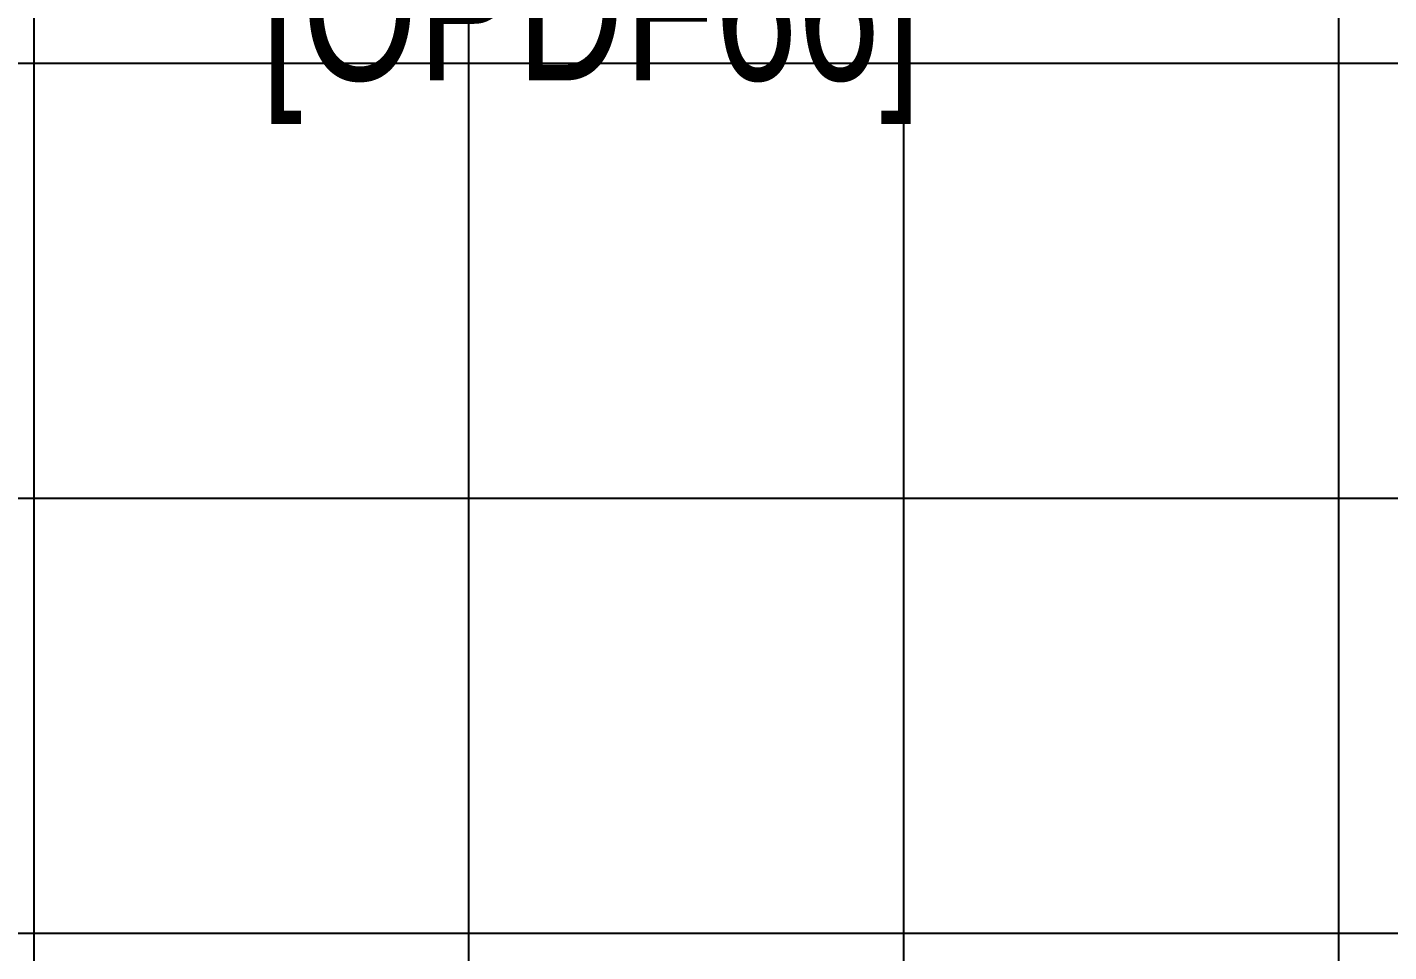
# Model space of a CAD drawing. Extents: x -178977 to 231842, y -29287 to 19916.
# Drawn here: x 10187 to 12065, y 365 to 1640 of the extents above; entities that cross this region are included whole.
import ezdxf

# ---------------------------------------------------------------- set-up
doc = ezdxf.new("R2010")
doc.units = 0
doc.header["$LTSCALE"] = 0.25
doc.linetypes.add('DASHDOT', pattern=[25.4, 12.7, -6.35, 0, -6.35])
doc.layers.add('01-First Floor-FUR$0$72_EGR_BASE_TEXT', color=252, linetype='Continuous', lineweight=5)
doc.layers.add('E-LITE-CLNG-CNDT', color=6, linetype='DASHDOT', lineweight=35)
doc.layers.add('01-First Floor-FUR$0$FALSE CEILING', color=251, linetype='Continuous')
doc.styles.add('01-First Floor-FUR$0$X3G_ENTITY_9F38', font='swisscl.ttf', dxfattribs={"height": 0.2})

# ---------------------------------------------------------------- blocks, each defined once
blk = doc.blocks.new('01-First Floor-FUR')
at = {"layer": '01-First Floor-FUR$0$FALSE CEILING', "linetype": 'Continuous'}
for p, q in [((10196.4, -810), (10196.4, 3760)), ((10796.4, -810), (10796.4, 3760)), ((11396.4, -810), (11396.4, 3760)), ((11996.4, -810), (11996.4, 3760)), ((8396.4, 1590), (13106, 1590)), ((8396.4, 990), (13106, 990)), ((8396.4, 390), (13106, 390))]:
    blk.add_line(p, q, dxfattribs=at)
at = {"layer": '01-First Floor-FUR$0$72_EGR_BASE_TEXT', "insert": (10964.8, 1766.4), "char_height": 200, "attachment_point": 2, "style": '01-First Floor-FUR$0$X3G_ENTITY_9F38'}
blk.add_mtext('[OPDF66]', dxfattribs=at)

msp = doc.modelspace()

# ---------------------------------------------------------------- block references
at = {"layer": 'E-LITE-CLNG-CNDT'}
msp.add_blockref('01-First Floor-FUR', (0, 0), dxfattribs=at)

doc.saveas('drawing.dxf')
